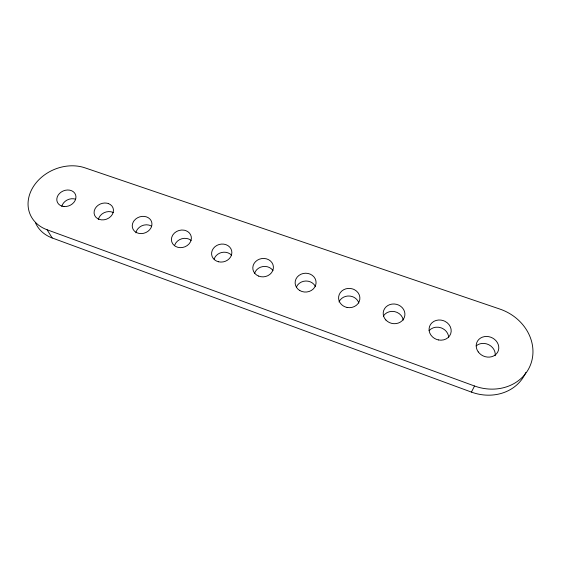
<?xml version="1.0" encoding="UTF-8"?>
<svg xmlns="http://www.w3.org/2000/svg" width="561" height="561" viewBox="0 0 561 561"><rect width="100%" height="100%" fill="white"/><g stroke="black" fill="none" stroke-linecap="round" stroke-linejoin="round"><path stroke-width="0.84" d="M471.436 392.097L474.529 386.003A46.051 40.462 23.5 0 0 531.148 363.044A46.051 40.462 23.5 0 0 499.886 309.076L84.942 167.83A39.403 31.872 -23 0 0 33.036 187.164A39.403 31.872 -23 0 0 47.103 229.772L52.194 237.969L471.436 392.097A45.104 39.782 24.1 0 0 525.804 372.469M47.103 229.772L474.529 386.003M254.526 273.523A10.133 9.06 -8.7 0 1 262.857 266.559A10.133 9.06 -8.7 0 1 272.969 270.549M296.481 286.867A10.28 9.285 -2.5 0 1 305.885 281.012A10.28 9.285 -2.5 0 1 315.422 286.531M61.808 206.434A9.67 7.868 -23.2 0 1 75.63 199.239M98.413 219.463A9.747 8.099 -21.7 0 1 110.91 211.763L112.277 212.135A9.747 8.099 -21.7 0 1 113.532 212.689M174.716 245.15A9.916 8.576 -17.1 0 1 186.897 238.509L188.328 238.895A9.916 8.576 -17.1 0 1 190.838 240.248M135.93 232.815A9.825 8.338 -19.7 0 1 136.877 230.213L137.669 229.014A9.825 8.338 -19.7 0 1 151.119 225.915M339.012 301.965A10.463 9.488 4.7 0 1 352.42 296.636L353.9 297.281A10.463 9.488 4.7 0 1 358.844 303.045M214.113 259.154A10.014 8.822 -13.5 0 1 221.707 252.485A10.014 8.822 -13.5 0 1 231.448 255.122M52.194 237.969A38.695 31.493 -23.2 0 1 35.427 222.626M476.184 345.892A11.269 9.944 24 0 1 488.933 344.805A11.269 9.944 24 0 1 495.181 355.744M383.352 316.102A10.687 9.663 12.1 0 1 394.586 311.6A10.687 9.663 12.1 0 1 403.247 320.1M429.06 330.724A10.961 9.818 18.7 0 1 441.121 327.848L442.685 328.529A10.961 9.818 18.7 0 1 448.681 337.673M190.971 240.634L190.41 241.966A10.098 8.696 -16.9 0 1 175.663 246.454L174.45 245.662A10.098 8.696 -16.9 0 1 172.781 235.024A10.098 8.696 -16.9 0 1 184.274 230.206L185.726 230.599A10.098 8.696 -16.9 0 1 190.971 240.634M151.463 226.721L150.874 228.025A10.007 8.443 -19.5 0 1 135.082 231.665L134.086 230.725A10.007 8.443 -19.5 0 1 133.343 221.847L134.156 220.627A10.007 8.443 -19.5 0 1 150.039 219.162L150.846 220.235A10.007 8.443 -19.5 0 1 151.463 226.721M108.35 203.552L106.962 203.18A9.923 8.205 -21.5 0 0 95.216 208.44A9.923 8.205 -21.5 0 0 97.838 218.769L99.122 219.344A9.923 8.205 -21.5 0 0 112.305 214.47A9.923 8.205 -21.5 0 0 108.35 203.552M347.077 307.442L345.464 306.993A10.666 9.635 4.3 0 1 339.251 294.511A10.666 9.635 4.3 0 1 352.946 289.041L354.454 289.7A10.666 9.635 4.3 0 1 359.222 301.545A10.666 9.635 4.3 0 1 347.077 307.442M438.422 339.938L436.724 339.468A11.185 9.979 18.2 0 1 429.586 326.369A11.185 9.979 18.2 0 1 443.471 320.682L445.069 321.369A11.185 9.979 18.2 0 1 450.679 333.795A11.185 9.979 18.2 0 1 438.422 339.938M218.552 261.777A10.203 8.941 -13.4 0 0 231.658 250.704A10.203 8.941 -13.4 0 0 214.975 246.707A10.203 8.941 -13.4 0 0 218.552 261.777M258.607 276.082A10.329 9.186 -8.7 0 0 273.389 266.678A10.329 9.186 -8.7 0 0 257.338 260.206A10.329 9.186 -8.7 0 0 258.607 276.082M299.805 290.549A10.484 9.425 -2.7 0 0 316.06 283.137A10.484 9.425 -2.7 0 0 300.941 274.245A10.484 9.425 -2.7 0 0 299.805 290.549M64.017 206.518A9.846 7.966 -23 0 0 75.602 194.842A9.846 7.966 -23 0 0 59.508 193.468A9.846 7.966 -23 0 0 64.017 206.518M478.238 351.894A11.508 10.112 23.4 0 0 497.733 352.028A11.508 10.112 23.4 0 0 486.513 336.446A11.508 10.112 23.4 0 0 478.238 351.894M385.884 320.022A10.904 9.818 11.6 0 0 404.341 317.407A10.904 9.818 11.6 0 0 391.964 304.09A10.904 9.818 11.6 0 0 385.884 320.022"/></g></svg>
